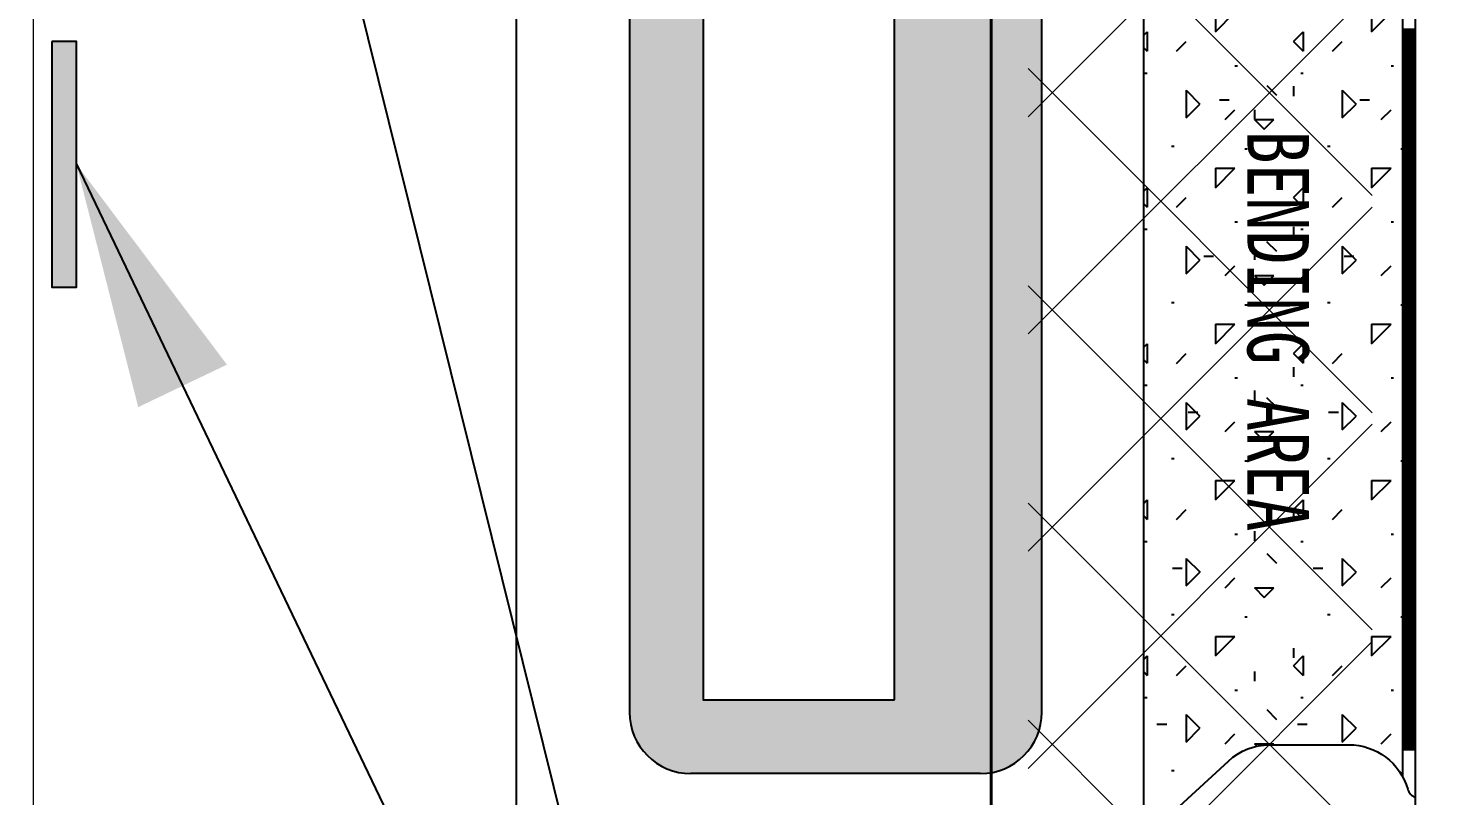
# Model space of a CAD drawing. Extents: x 13661 to 14061, y -1399 to -1089.
# Drawn here: x 13934.49 to 13946.05, y -1234.32 to -1228.07 of the extents above; entities that cross this region are included whole.
import ezdxf

# ---------------------------------------------------------------- set-up
doc = ezdxf.new("R2010")
doc.units = 0
doc.header["$LTSCALE"] = 16.335
doc.header["$MEASUREMENT"] = 0
doc.layers.get('0').update_dxf_attribs({"linetype": 'CONTINUOUS'})
for name, color, linetype in [('dim', 1, 'CONTINUOUS'), ('ENCAP', 7, 'CONTINUOUS'), ('label', 1, 'CONTINUOUS')]:
    doc.layers.add(name, color=color, linetype=linetype)
doc.layers.add('印刷', color=241, linetype='CONTINUOUS', lineweight=13)
doc.layers.add('輪廓線', color=7, linetype='CONTINUOUS', lineweight=40)
doc.styles.get("Standard").update_dxf_attribs({"font": 'txt', "width": 0.8})
doc.dimstyles.new('-MAG', dxfattribs={"dimtxt": 2.5, "dimasz": 2, "dimexe": 0.2, "dimexo": 0.1, "dimgap": 0.3, "dimtad": 1, "dimzin": 0, "dimdsep": 46, "dimtxsty": 'Standard', "dimblk": '_FILLED', "dimcen": 0.09, "dimclrd": 5, "dimclre": 5, "dimclrt": 256, "dimadec": 0, "dimazin": 0, "dimtol": 1, "dimtp": 0.05, "dimtm": 0.05, "dimtfac": 1, "dimtofl": 0, "dimtmove": 0, "dimatfit": 3, "dimldrblk": '_FILLED', "dimfxl": 1, "dimtolj": 1, "dimtzin": 1, "dimarcsym": 0})

# ---------------------------------------------------------------- blocks, each defined once
blk = doc.blocks.new('_FILLED')
at = {"color": 0, "linetype": 'ByBlock'}
blk.add_solid([(0, 0), (-1, 0.2), (-1, -0.2)], dxfattribs=at)

msp = doc.modelspace()

# ---------------------------------------------------------------- hatches: boundary and pattern name
at = {"lineweight": 0}
h = msp.add_hatch(dxfattribs=at)
h.set_pattern_fill('ZIGZAG', color=9, scale=0.1, angle=-90, style=0)
h.set_pattern_definition([(270, (18112.734, 3901.7123), (2.54, -5e-16), [0.635, -1.905]), (360, (18112.734, 3901.0773), (1.27, 2.54), [1.27, -1.27]), (270, (18114.004, 3901.7123), (2.54, -5e-16), [-0.635, 0.635, -1.27])])
h.paths.add_polyline_path([(13927.09309, -1210.95163, 0.41421356), (13926.39309, -1211.65163), (13926.39309, -1218.59083, -0.41421356), (13925.09309, -1219.89083), (13915.20627, -1219.89083, 0.16128953), (13914.78843, -1220.02922), (13912.49729, -1221.73383, -0.16128953), (13911.7213, -1221.99083), (13910.58839, -1221.99083, 0.41421356), (13909.73839, -1222.84083), (13909.73839, -1236.14083, 0.41421356), (13910.58839, -1236.99083), (13911.7213, -1236.99083, -0.16128953), (13912.49729, -1237.24784), (13914.78843, -1238.95245, 0.16128953), (13915.20627, -1239.09083), (13933.53213, -1239.09083, 0.41421356), (13934.38213, -1238.24083), (13934.38213, -1219.81843, -0.41421356), (13935.53213, -1218.66843), (13941.51962, -1218.66843, -0.07568505), (13941.90648, -1218.72733), (13941.90648, -1211.63741, -0.09006935), (13941.59883, -1211.28928, 0.26246404), (13940.99991, -1210.95163)])
h = msp.add_hatch()
h.set_pattern_fill('CONCRE', color=6, scale=0.05, angle=90)
h.set_pattern_definition([(270, (13462.8196, -844.4034), (1.27, -1.27), [0.15875, -1.11125]), (360, (13462.8196, -844.4034), (1.27, 1.27), [0.15875, -1.11125]), (45, (13462.8196, -844.5621), (3e-16, 1.27), [0.2245064, -1.5715449]), (270, (13463.534, -844.5621), (1.27, -1.27), [0.15875, -1.11125]), (315, (13463.4546, -844.6415), (1.27, -2e-16), [0.1122531, -1.683798]), (45, (13463.4546, -844.6415), (3e-16, 1.27), [0.1122531, -1.683798]), (270, (13463.8515, -845.0384), (1.27, -1.27), [0.2245064, -1.0454936]), (315, (13463.8515, -845.0384), (1.27, -2e-16), [0.15875, -1.6373013]), (45, (13463.8515, -845.2629), (3e-16, 1.27), [0.15875, -1.6373013]), (360, (13463.1371, -845.2765), (1.27, 1.27), [0.15875, -1.11125]), (315, (13463.1371, -845.2765), (1.27, -2e-16), [0.1122531, -1.683798]), (45, (13463.2165, -845.3559), (3e-16, 1.27), [0.1122531, -1.683798]), (270, (13463.1371, -844.5621), (1.27, -1.27), [0.079375, -1.063625]), (270, (13463.4546, -845.5146), (1.27, -1.27), [0.079375, -1.063625]), (360, (13463.6133, -845.1177), (1.27, 1.27), [0.079375, -1.063625]), (45, (13462.899, -845.2765), (3e-16, 1.27), [0.1122531, -1.683798]), (45, (13463.7721, -844.7209), (3e-16, 1.27), [0.1122531, -1.683798]), (315, (13463.2363, -844.9987), (1.27, -2e-16), [0.1122531, -1.683798]), (360, (13462.9783, -844.8399), (1.27, 1.27), [0.0198438, -1.2501563]), (360, (13463.5141, -844.8995), (1.27, 1.27), [0.0198438, -1.2501563]), (360, (13463.7324, -845.4948), (1.27, 1.27), [0.0198438, -1.2501563]), (360, (13463.0577, -845.5146), (1.27, 1.27), [0.0198438, -1.2501563])])
h.paths.add_polyline_path([(13943.56648, -1234.67086), (13944.25597, -1234.03624, -0.18817133), (13944.59458, -1233.90413), (13945.23537, -1233.90413, -0.27690614), (13945.67648, -1234.16871), (13945.67648, -1233.95615), (13945.65526, -1233.95615), (13945.65526, -1233.80873), (13945.67648, -1233.80873), (13945.67648, -1233.80189), (13945.67648, -1233.78989), (13945.67648, -1233.77789), (13945.67648, -1233.76589), (13945.67648, -1233.7539), (13945.67648, -1233.7419), (13945.67648, -1233.72991), (13945.67648, -1233.71791), (13945.67648, -1233.70592), (13945.67648, -1233.69392), (13945.67648, -1233.68193), (13945.67648, -1233.66993), (13945.67648, -1233.65794), (13945.67648, -1233.64594), (13945.67648, -1233.63395), (13945.67648, -1233.62195), (13945.67648, -1233.60996), (13945.67648, -1233.59796), (13945.67648, -1233.58597), (13945.67648, -1233.57397), (13945.67648, -1233.56198), (13945.67648, -1233.54998), (13945.67648, -1233.53799), (13945.67648, -1233.52599), (13945.67648, -1233.514), (13945.67648, -1233.502), (13945.67648, -1233.49001), (13945.67648, -1233.47801), (13945.67648, -1233.46602), (13945.67648, -1233.45402), (13945.67648, -1233.44203), (13945.67648, -1233.43003), (13945.67648, -1233.41804), (13945.67648, -1233.40604), (13945.67648, -1233.39405), (13945.67648, -1233.38205), (13945.67648, -1233.37006), (13945.67648, -1233.35806), (13945.67648, -1233.34607), (13945.67648, -1233.33407), (13945.67648, -1233.32208), (13945.67648, -1233.31008), (13945.67648, -1233.29809), (13945.67648, -1233.28609), (13945.67648, -1233.2741), (13945.67648, -1233.2621), (13945.67648, -1233.25011), (13945.67648, -1233.23811), (13945.67648, -1233.22612), (13945.67648, -1233.21412), (13945.67648, -1233.20213), (13945.67648, -1233.19013), (13945.67648, -1233.17813), (13945.67648, -1233.16613), (13945.67648, -1233.15414), (13945.67648, -1233.14214), (13945.67648, -1233.13015), (13945.67648, -1233.11815), (13945.67648, -1233.10616), (13945.67648, -1233.09416), (13945.67648, -1233.08217), (13945.67648, -1233.07017), (13945.67648, -1233.05818), (13945.67648, -1233.04618), (13945.67648, -1233.03419), (13945.67648, -1233.02219), (13945.67648, -1233.0102), (13945.67648, -1232.9982), (13945.67648, -1232.98621), (13945.67648, -1232.97421), (13945.67648, -1232.96222), (13945.67648, -1232.95022), (13945.67648, -1232.93823), (13945.67648, -1232.92623), (13945.67648, -1232.91424), (13945.67648, -1232.90224), (13945.67648, -1232.89025), (13945.67648, -1232.87825), (13945.67648, -1232.86626), (13945.67648, -1232.85426), (13945.67648, -1232.84227), (13945.67648, -1232.83027), (13945.67648, -1232.81828), (13945.67648, -1232.80628), (13945.67648, -1232.79429), (13945.67648, -1232.78229), (13945.67648, -1232.7703), (13945.67648, -1232.7583), (13945.67648, -1232.74631), (13945.67648, -1232.73431), (13945.67648, -1232.72232), (13945.67648, -1232.71032), (13945.67648, -1232.69833), (13945.67648, -1232.68633), (13945.67648, -1232.67434), (13945.67648, -1232.66234), (13945.67648, -1232.65035), (13945.67648, -1232.63835), (13945.67648, -1232.62636), (13945.67648, -1232.61436), (13945.67648, -1232.60237), (13945.67648, -1232.59037), (13945.67648, -1232.57837), (13945.67648, -1232.56637), (13945.67648, -1232.55438), (13945.67648, -1232.54238), (13945.67648, -1232.53039), (13945.67648, -1232.51839), (13945.67648, -1232.5064), (13945.67648, -1232.4944), (13945.67648, -1232.48241), (13945.67648, -1232.47041), (13945.67648, -1232.45842), (13945.67648, -1232.44642), (13945.67648, -1232.43443), (13945.67648, -1232.42243), (13945.67648, -1232.41044), (13945.67648, -1232.39844), (13945.67648, -1232.38645), (13945.67648, -1232.37445), (13945.67648, -1232.36246), (13945.67648, -1232.35046), (13945.67648, -1232.33847), (13945.67648, -1232.32647), (13945.67648, -1232.31448), (13945.67648, -1232.30248), (13945.67648, -1232.29049), (13945.67648, -1232.27849), (13945.67648, -1232.2665), (13945.67648, -1232.2545), (13945.67648, -1232.24251), (13945.67648, -1232.23051), (13945.67648, -1232.21852), (13945.67648, -1232.20652), (13945.67648, -1232.19453), (13945.67648, -1232.18253), (13945.67648, -1232.17054), (13945.67648, -1232.15854), (13945.67648, -1232.14655), (13945.67648, -1232.13455), (13945.67648, -1232.12256), (13945.67648, -1232.11056), (13945.67648, -1232.09857), (13945.67648, -1232.08657), (13945.67648, -1232.07458), (13945.67648, -1232.06258), (13945.67648, -1232.05059), (13945.67648, -1232.03859), (13945.67648, -1232.0266), (13945.67648, -1232.0146), (13945.67648, -1232.00261), (13945.67648, -1231.99061), (13945.67648, -1231.97861), (13945.67648, -1231.96661), (13945.67648, -1231.95462), (13945.67648, -1231.94262), (13945.67648, -1231.93063), (13945.67648, -1231.91863), (13945.67648, -1231.90664), (13945.67648, -1231.89464), (13945.67648, -1231.88265), (13945.67648, -1231.87065), (13945.67648, -1231.85866), (13945.67648, -1231.84666), (13945.67648, -1231.83467), (13945.67648, -1231.82267), (13945.67648, -1231.81068), (13945.67648, -1231.79868), (13945.67648, -1231.78669), (13945.67648, -1231.77469), (13945.67648, -1231.7627), (13945.67648, -1231.7507), (13945.67648, -1231.73871), (13945.67648, -1231.72671), (13945.67648, -1231.71472), (13945.67648, -1231.70272), (13945.67648, -1231.69073), (13945.67648, -1231.67873), (13945.67648, -1231.66674), (13945.67648, -1231.65474), (13945.67648, -1231.64275), (13945.67648, -1231.63075), (13945.67648, -1231.61876), (13945.67648, -1231.60676), (13945.67648, -1231.59477), (13945.67648, -1231.58277), (13945.67648, -1231.57078), (13945.67648, -1231.55878), (13945.67648, -1231.54679), (13945.67648, -1231.53479), (13945.67648, -1231.5228), (13945.67648, -1231.5108), (13945.67648, -1231.49881), (13945.67648, -1231.48681), (13945.67648, -1231.47482), (13945.67648, -1231.46282), (13945.67648, -1231.45083), (13945.67648, -1231.43883), (13945.67648, -1231.42684), (13945.67648, -1231.41484), (13945.67648, -1231.40285), (13945.67648, -1231.39085), (13945.67648, -1231.37885), (13945.67648, -1231.36685), (13945.67648, -1231.35486), (13945.67648, -1231.34286), (13945.67648, -1231.33087), (13945.67648, -1231.31887), (13945.67648, -1231.30688), (13945.67648, -1231.29488), (13945.67648, -1231.28289), (13945.67648, -1231.27089), (13945.67648, -1231.2589), (13945.67648, -1231.2469), (13945.67648, -1231.23491), (13945.67648, -1231.22291), (13945.67648, -1231.21092), (13945.67648, -1231.19892), (13945.67648, -1231.18693), (13945.67648, -1231.17493), (13945.67648, -1231.16294), (13945.67648, -1231.15094), (13945.67648, -1231.13895), (13945.67648, -1231.12695), (13945.67648, -1231.11496), (13945.67648, -1231.10296), (13945.67648, -1231.09097), (13945.67648, -1231.07897), (13945.67648, -1231.06698), (13945.67648, -1231.05498), (13945.67648, -1231.04299), (13945.67648, -1231.03099), (13945.67648, -1231.019), (13945.67648, -1231.007), (13945.67648, -1230.99501), (13945.67648, -1230.98301), (13945.67648, -1230.97102), (13945.67648, -1230.95902), (13945.67648, -1230.94703), (13945.67648, -1230.93503), (13945.67648, -1230.92304), (13945.67648, -1230.91104), (13945.67648, -1230.89905), (13945.67648, -1230.88705), (13945.67648, -1230.87506), (13945.67648, -1230.86306), (13945.67648, -1230.85107), (13945.67648, -1230.83907), (13945.67648, -1230.82708), (13945.67648, -1230.81508), (13945.67648, -1230.80309), (13945.67648, -1230.79109), (13945.67648, -1230.77909), (13945.67648, -1230.76709), (13945.67648, -1230.69512), (13945.67648, -1230.64714), (13945.67648, -1230.59916), (13945.67648, -1230.52719), (13945.67648, -1230.47921), (13945.67648, -1230.40724), (13945.67648, -1230.35926), (13945.67648, -1230.31128), (13945.67648, -1230.23931), (13945.67648, -1230.19133), (13945.67648, -1230.11935), (13945.67648, -1230.07137), (13945.67648, -1230.02339), (13945.67648, -1229.95142), (13945.67648, -1229.90344), (13945.67648, -1229.83147), (13945.67648, -1229.78349), (13945.67648, -1229.71152), (13945.67648, -1229.66354), (13945.67648, -1229.61556), (13945.67648, -1229.54358), (13945.67648, -1229.4956), (13945.67648, -1229.42963), (13943.56648, -1229.42963)])
h.paths.add_polyline_path([(13943.56648, -1229.42963), (13945.67648, -1229.42963), (13945.67648, -1229.42363), (13945.67648, -1229.39964), (13945.67648, -1229.27969), (13945.67648, -1229.18373), (13945.67648, -1229.06378), (13945.67648, -1228.96781), (13945.67648, -1228.84786), (13945.67648, -1228.72791), (13945.67648, -1228.63195), (13945.67648, -1228.512), (13945.67648, -1228.41604), (13945.67648, -1228.29608), (13945.67648, -1228.17613), (13945.67648, -1228.08017), (13945.67648, -1227.96022), (13945.67648, -1227.84027), (13945.67648, -1227.7443), (13945.67648, -1227.62435), (13945.67648, -1227.52839), (13945.67648, -1227.40844), (13945.67648, -1227.28849), (13945.67648, -1227.19253), (13945.67648, -1227.07257), (13945.67648, -1226.97661), (13945.67648, -1226.85666), (13945.67648, -1226.73671), (13945.67648, -1226.64075), (13945.67648, -1226.52079), (13945.67648, -1226.42483), (13945.67648, -1226.30488), (13945.67648, -1226.18493), (13945.67648, -1226.08897), (13945.67648, -1225.96901), (13945.67648, -1225.84906), (13945.67648, -1225.7531), (13945.67648, -1225.63315), (13945.67648, -1225.54297, -0.24319021), (13945.08936, -1224.95513), (13944.59458, -1224.95513, -0.18817133), (13944.25597, -1224.82302), (13943.56648, -1224.1884)])
h.paths.add_polyline_path([(13945.67648, -1225.54297), (13945.67648, -1225.53719), (13945.67648, -1225.5252), (13945.67648, -1225.5132), (13945.67648, -1225.50121), (13945.67648, -1225.48921), (13945.67648, -1225.47722), (13945.67648, -1225.46522), (13945.67648, -1225.45323), (13945.67648, -1225.44123), (13945.67648, -1225.42924), (13945.67648, -1225.41724), (13945.67648, -1225.40525), (13945.67648, -1225.39325), (13945.67648, -1225.38125), (13945.67648, -1225.36925), (13945.67648, -1225.35726), (13945.67648, -1225.34526), (13945.67648, -1225.33327), (13945.67648, -1225.32127), (13945.67648, -1225.30928), (13945.67648, -1225.29728), (13945.67648, -1225.28529), (13945.67648, -1225.27329), (13945.67648, -1225.2613), (13945.67648, -1225.2493), (13945.67648, -1225.23731), (13945.67648, -1225.22531), (13945.67648, -1225.21332), (13945.67648, -1225.20132), (13945.67648, -1225.18933), (13945.67648, -1225.17733), (13945.67648, -1225.16534), (13945.67648, -1225.15334), (13945.67648, -1225.14135), (13945.67648, -1225.12935), (13945.67648, -1225.11736), (13945.67648, -1225.10536), (13945.67648, -1225.09337), (13945.67648, -1225.08137), (13945.67648, -1225.06938), (13945.67648, -1225.05738), (13945.67648, -1225.05054), (13945.65526, -1225.05054), (13945.65526, -1224.90312), (13945.67648, -1224.90312), (13945.67648, -1224.69055, -0.27690614), (13945.23537, -1224.95513), (13945.08936, -1224.95513, 0.24319021)])
h.paths.add_polyline_path([(13945.02213, -1232.3018), (13944.28889, -1232.3018), (13944.28889, -1227.79202), (13945.02213, -1227.79202)], flags=24)
h.paths.add_polyline_path([(13945.02213, -1232.3018), (13944.28889, -1232.3018), (13944.28889, -1227.79202), (13945.02213, -1227.79202)], flags=24)
h = msp.add_hatch(color=252)
h.dxf.hatch_style = 1
h.paths.add_polyline_path([(13942.73813, -1229.42963), (13942.73813, -1225.22063, 0.41421356), (13942.23813, -1224.72063), (13940.76013, -1224.72063), (13940.76013, -1225.32063), (13941.53813, -1225.32063), (13941.53813, -1229.42963)])
h.paths.add_polyline_path([(13940.76013, -1234.13863), (13942.23813, -1234.13863, 0.41421356), (13942.73813, -1233.63863), (13942.73813, -1229.42963), (13941.53813, -1229.42963), (13941.53813, -1233.53863), (13940.76013, -1233.53863)])
h.paths.add_polyline_path([(13940.76013, -1234.13863), (13940.76013, -1233.53863), (13939.98213, -1233.53863), (13939.98213, -1229.42963), (13939.38213, -1229.42963), (13939.38213, -1233.63863, 0.41421356), (13939.88213, -1234.13863)])
h.paths.add_polyline_path([(13939.38213, -1229.42963), (13939.98213, -1229.42963), (13939.98213, -1225.32063), (13940.76013, -1225.32063), (13940.76013, -1224.72063), (13939.88213, -1224.72063, 0.41421356), (13939.38213, -1225.22063)])
at = {"layer": 'dim', "ltscale": 10}
msp.add_hatch(color=7, dxfattribs=at).paths.add_polyline_path([(13934.68213, -1228.17965), (13934.88213, -1228.17965), (13934.88213, -1230.17965), (13934.68213, -1230.17965)])
at = {"layer": '印刷', "ltscale": 0.05}
h = msp.add_hatch(dxfattribs=at)
h.set_pattern_fill('ANSI37', color=256, scale=10, style=0)
h.set_pattern_definition([(45, (1605.5757, 0), (-0.88388348, 0.88388348), []), (135, (1605.5757, 0), (-0.88388348, -0.88388348), [])])
edge = h.paths.add_edge_path()
edge.add_arc((14000.68648, -1207.36963), 0.7, 0, 90)
edge.add_line((14000.68648, -1206.66963), (13943.32648, -1206.66963))
edge.add_arc((13943.32648, -1207.36963), 0.7, 90, 180)
edge.add_line((13942.62648, -1207.36963), (13942.62648, -1251.48963))
edge.add_arc((13943.32648, -1251.48963), 0.7, 180, 270)
edge.add_line((13943.32648, -1252.18963), (14000.68648, -1252.18963))
edge.add_arc((14000.68648, -1251.48963), 0.7, 270, 360)
edge.add_line((14001.38648, -1251.48963), (14001.38648, -1207.36963))
h.paths.add_polyline_path([(13997.78648, -1249.18963), (13997.78648, -1209.66963), (13945.42648, -1209.66963), (13945.42648, -1249.18963)], flags=16)

# ---------------------------------------------------------------- linework, layer by layer
at = {"color": 6}
msp.add_line((13943.56648, -1234.67086), (13943.56648, -1224.1884), dxfattribs=at)
for p, q in [((13945.67648, -1234.16871), (13945.67648, -1224.69055)), ((13939.38213, -1225.22063), (13939.38213, -1233.63863)), ((13942.73813, -1233.63863), (13942.73813, -1225.22063)), ((13942.23813, -1234.13863), (13939.88213, -1234.13863))]:
    msp.add_line(p, q)
at = {"color": 8, "lineweight": 0}
msp.add_lwpolyline([(13915.20627, -1239.24083), (13933.53213, -1239.24083, 0.41421356), (13934.53213, -1238.24083), (13934.53213, -1219.81843, -0.41421356), (13935.53213, -1218.81843), (13941.51962, -1218.81843, -0.12202816), (13942.05648, -1218.95144), (13942.05648, -1211.56184), (13942.05648, -1211.04904, 0.13152538), (13941.13228, -1210.80165), (13940.99991, -1210.80165)], format="xyb", dxfattribs=at)
at = {"color": 30}
msp.add_lwpolyline([(13896.05645, -1237.29085), (13911.72135, -1237.29085, -0.16129), (13912.31825, -1237.48855), (13914.60935, -1239.19315, 0.161282), (13915.20625, -1239.39085), (13937.46215, -1239.39085, 0.414205), (13938.46215, -1238.39085), (13938.46215, -1219.96845, -0.414222), (13939.46215, -1218.96845), (13941.51965, -1218.96845, -0.234151), (13942.31525, -1219.36265), (13943.881, -1221.4192, 0.23416258), (13944.67664, -1221.81344), (13945.51621, -1221.81344)], format="xyb", dxfattribs=at)
msp.add_lwpolyline([(13896.05645, -1237.29085), (13911.72135, -1237.29085, -0.16129), (13912.31825, -1237.48855), (13914.60935, -1239.19315, 0.161282), (13915.20625, -1239.39085), (13937.46215, -1239.39085, 0.414205), (13938.46215, -1238.39085), (13938.46215, -1219.96845, -0.414222), (13939.46215, -1218.96845), (13941.51965, -1218.96845, -0.234151), (13942.31525, -1219.36265), (13943.881, -1221.4192, 0.23416258), (13944.67664, -1221.81344), (13945.51621, -1221.81344)], format="xyb", dxfattribs=at)
msp.add_lwpolyline([(13941.53813, -1233.53863), (13941.53813, -1225.32063), (13939.98213, -1225.32063), (13939.98213, -1233.53863)], close=True)
for points in [[(13945.77648, -1228.09217), (13945.67648, -1228.09217), (13945.67648, -1228.08017), (13945.77648, -1228.08017)], [(13945.77648, -1228.11616), (13945.67648, -1228.11616), (13945.67648, -1228.10416), (13945.77648, -1228.10416)], [(13945.77648, -1228.14015), (13945.67648, -1228.14015), (13945.67648, -1228.12815), (13945.77648, -1228.12815)], [(13945.77648, -1228.16414), (13945.67648, -1228.16414), (13945.67648, -1228.15214), (13945.77648, -1228.15214)], [(13945.77648, -1228.18813), (13945.67648, -1228.18813), (13945.67648, -1228.17613), (13945.77648, -1228.17613)], [(13945.77648, -1228.21212), (13945.67648, -1228.21212), (13945.67648, -1228.20012), (13945.77648, -1228.20012)], [(13945.77648, -1228.23611), (13945.67648, -1228.23611), (13945.67648, -1228.22411), (13945.77648, -1228.22411)], [(13945.77648, -1228.2601), (13945.67648, -1228.2601), (13945.67648, -1228.2481), (13945.77648, -1228.2481)], [(13945.77648, -1228.28409), (13945.67648, -1228.28409), (13945.67648, -1228.27209), (13945.77648, -1228.27209)], [(13945.77648, -1228.30808), (13945.67648, -1228.30808), (13945.67648, -1228.29608), (13945.77648, -1228.29608)], [(13945.77648, -1228.33207), (13945.67648, -1228.33207), (13945.67648, -1228.32007), (13945.77648, -1228.32007)], [(13945.77648, -1228.35606), (13945.67648, -1228.35606), (13945.67648, -1228.34406), (13945.77648, -1228.34406)], [(13945.77648, -1228.38005), (13945.67648, -1228.38005), (13945.67648, -1228.36805), (13945.77648, -1228.36805)], [(13945.77648, -1228.40405), (13945.67648, -1228.40405), (13945.67648, -1228.39205), (13945.77648, -1228.39205)], [(13945.77648, -1228.42804), (13945.67648, -1228.42804), (13945.67648, -1228.41604), (13945.77648, -1228.41604)], [(13945.77648, -1228.45203), (13945.67648, -1228.45203), (13945.67648, -1228.44003), (13945.77648, -1228.44003)], [(13945.77648, -1228.47602), (13945.67648, -1228.47602), (13945.67648, -1228.46402), (13945.77648, -1228.46402)], [(13945.77648, -1228.50001), (13945.67648, -1228.50001), (13945.67648, -1228.48801), (13945.77648, -1228.48801)], [(13945.77648, -1228.524), (13945.67648, -1228.524), (13945.67648, -1228.512), (13945.77648, -1228.512)], [(13945.77648, -1228.54799), (13945.67648, -1228.54799), (13945.67648, -1228.53599), (13945.77648, -1228.53599)], [(13945.77648, -1228.57198), (13945.67648, -1228.57198), (13945.67648, -1228.55998), (13945.77648, -1228.55998)], [(13945.77648, -1228.59597), (13945.67648, -1228.59597), (13945.67648, -1228.58397), (13945.77648, -1228.58397)], [(13945.77648, -1228.61996), (13945.67648, -1228.61996), (13945.67648, -1228.60796), (13945.77648, -1228.60796)], [(13945.77648, -1228.64395), (13945.67648, -1228.64395), (13945.67648, -1228.63195), (13945.77648, -1228.63195)], [(13945.77648, -1228.66794), (13945.67648, -1228.66794), (13945.67648, -1228.65594), (13945.77648, -1228.65594)], [(13945.77648, -1228.69193), (13945.67648, -1228.69193), (13945.67648, -1228.67993), (13945.77648, -1228.67993)], [(13945.77648, -1228.71592), (13945.67648, -1228.71592), (13945.67648, -1228.70392), (13945.77648, -1228.70392)], [(13945.77648, -1228.73991), (13945.67648, -1228.73991), (13945.67648, -1228.72791), (13945.77648, -1228.72791)], [(13945.77648, -1228.7639), (13945.67648, -1228.7639), (13945.67648, -1228.7519), (13945.77648, -1228.7519)], [(13945.77648, -1228.78789), (13945.67648, -1228.78789), (13945.67648, -1228.77589), (13945.77648, -1228.77589)], [(13945.77648, -1228.81188), (13945.67648, -1228.81188), (13945.67648, -1228.79988), (13945.77648, -1228.79988)], [(13945.77648, -1228.83587), (13945.67648, -1228.83587), (13945.67648, -1228.82387), (13945.77648, -1228.82387)], [(13945.77648, -1228.85986), (13945.67648, -1228.85986), (13945.67648, -1228.84786), (13945.77648, -1228.84786)], [(13945.77648, -1228.88385), (13945.67648, -1228.88385), (13945.67648, -1228.87185), (13945.77648, -1228.87185)], [(13945.77648, -1228.90784), (13945.67648, -1228.90784), (13945.67648, -1228.89584), (13945.77648, -1228.89584)], [(13945.77648, -1228.93183), (13945.67648, -1228.93183), (13945.67648, -1228.91983), (13945.77648, -1228.91983)], [(13945.77648, -1228.95582), (13945.67648, -1228.95582), (13945.67648, -1228.94382), (13945.77648, -1228.94382)], [(13945.77648, -1228.97981), (13945.67648, -1228.97981), (13945.67648, -1228.96781), (13945.77648, -1228.96781)], [(13945.77648, -1229.00381), (13945.67648, -1229.00381), (13945.67648, -1228.99181), (13945.77648, -1228.99181)], [(13945.77648, -1229.0278), (13945.67648, -1229.0278), (13945.67648, -1229.0158), (13945.77648, -1229.0158)], [(13945.77648, -1229.05179), (13945.67648, -1229.05179), (13945.67648, -1229.03979), (13945.77648, -1229.03979)], [(13945.77648, -1229.07578), (13945.67648, -1229.07578), (13945.67648, -1229.06378), (13945.77648, -1229.06378)], [(13945.77648, -1229.09977), (13945.67648, -1229.09977), (13945.67648, -1229.08777), (13945.77648, -1229.08777)], [(13945.77648, -1229.12376), (13945.67648, -1229.12376), (13945.67648, -1229.11176), (13945.77648, -1229.11176)], [(13945.77648, -1229.14775), (13945.67648, -1229.14775), (13945.67648, -1229.13575), (13945.77648, -1229.13575)], [(13945.77648, -1229.17174), (13945.67648, -1229.17174), (13945.67648, -1229.15974), (13945.77648, -1229.15974)], [(13945.77648, -1229.19573), (13945.67648, -1229.19573), (13945.67648, -1229.18373), (13945.77648, -1229.18373)], [(13945.77648, -1229.21972), (13945.67648, -1229.21972), (13945.67648, -1229.20772), (13945.77648, -1229.20772)], [(13945.77648, -1229.24371), (13945.67648, -1229.24371), (13945.67648, -1229.23171), (13945.77648, -1229.23171)], [(13945.77648, -1229.2677), (13945.67648, -1229.2677), (13945.67648, -1229.2557), (13945.77648, -1229.2557)], [(13945.77648, -1229.29169), (13945.67648, -1229.29169), (13945.67648, -1229.27969), (13945.77648, -1229.27969)], [(13945.77648, -1229.31568), (13945.67648, -1229.31568), (13945.67648, -1229.30368), (13945.77648, -1229.30368)], [(13945.77648, -1229.33967), (13945.67648, -1229.33967), (13945.67648, -1229.32767), (13945.77648, -1229.32767)], [(13945.77648, -1229.36366), (13945.67648, -1229.36366), (13945.67648, -1229.35166), (13945.77648, -1229.35166)], [(13945.77648, -1229.38765), (13945.67648, -1229.38765), (13945.67648, -1229.37565), (13945.77648, -1229.37565)], [(13945.77648, -1229.41164), (13945.67648, -1229.41164), (13945.67648, -1229.39964), (13945.77648, -1229.39964)], [(13945.77648, -1229.43563), (13945.67648, -1229.43563), (13945.67648, -1229.42363), (13945.77648, -1229.42363)], [(13945.77648, -1229.45962), (13945.67648, -1229.45962), (13945.67648, -1229.44762), (13945.77648, -1229.44762)], [(13945.77648, -1229.48361), (13945.67648, -1229.48361), (13945.67648, -1229.47161), (13945.77648, -1229.47161)], [(13945.77648, -1229.5076), (13945.67648, -1229.5076), (13945.67648, -1229.4956), (13945.77648, -1229.4956)], [(13945.77648, -1229.53159), (13945.67648, -1229.53159), (13945.67648, -1229.51959), (13945.77648, -1229.51959)], [(13945.77648, -1229.55558), (13945.67648, -1229.55558), (13945.67648, -1229.54358), (13945.77648, -1229.54358)], [(13945.77648, -1229.57957), (13945.67648, -1229.57957), (13945.67648, -1229.56757), (13945.77648, -1229.56757)], [(13945.77648, -1229.60357), (13945.67648, -1229.60357), (13945.67648, -1229.59157), (13945.77648, -1229.59157)], [(13945.77648, -1229.62756), (13945.67648, -1229.62756), (13945.67648, -1229.61556), (13945.77648, -1229.61556)], [(13945.77648, -1229.65155), (13945.67648, -1229.65155), (13945.67648, -1229.63955), (13945.77648, -1229.63955)], [(13945.77648, -1229.67554), (13945.67648, -1229.67554), (13945.67648, -1229.66354), (13945.77648, -1229.66354)], [(13945.77648, -1229.69953), (13945.67648, -1229.69953), (13945.67648, -1229.68753), (13945.77648, -1229.68753)], [(13945.77648, -1229.72352), (13945.67648, -1229.72352), (13945.67648, -1229.71152), (13945.77648, -1229.71152)], [(13945.77648, -1229.74751), (13945.67648, -1229.74751), (13945.67648, -1229.73551), (13945.77648, -1229.73551)], [(13945.77648, -1229.7715), (13945.67648, -1229.7715), (13945.67648, -1229.7595), (13945.77648, -1229.7595)], [(13945.77648, -1229.79549), (13945.67648, -1229.79549), (13945.67648, -1229.78349), (13945.77648, -1229.78349)], [(13945.77648, -1229.81948), (13945.67648, -1229.81948), (13945.67648, -1229.80748), (13945.77648, -1229.80748)], [(13945.77648, -1229.84347), (13945.67648, -1229.84347), (13945.67648, -1229.83147), (13945.77648, -1229.83147)], [(13945.77648, -1229.86746), (13945.67648, -1229.86746), (13945.67648, -1229.85546), (13945.77648, -1229.85546)], [(13945.77648, -1229.89145), (13945.67648, -1229.89145), (13945.67648, -1229.87945), (13945.77648, -1229.87945)], [(13945.77648, -1229.91544), (13945.67648, -1229.91544), (13945.67648, -1229.90344), (13945.77648, -1229.90344)], [(13945.77648, -1229.93943), (13945.67648, -1229.93943), (13945.67648, -1229.92743), (13945.77648, -1229.92743)], [(13945.77648, -1229.96342), (13945.67648, -1229.96342), (13945.67648, -1229.95142), (13945.77648, -1229.95142)], [(13945.77648, -1229.98741), (13945.67648, -1229.98741), (13945.67648, -1229.97541), (13945.77648, -1229.97541)], [(13945.77648, -1230.0114), (13945.67648, -1230.0114), (13945.67648, -1229.9994), (13945.77648, -1229.9994)], [(13945.77648, -1230.03539), (13945.67648, -1230.03539), (13945.67648, -1230.02339), (13945.77648, -1230.02339)], [(13945.77648, -1230.05938), (13945.67648, -1230.05938), (13945.67648, -1230.04738), (13945.77648, -1230.04738)], [(13945.77648, -1230.08337), (13945.67648, -1230.08337), (13945.67648, -1230.07137), (13945.77648, -1230.07137)], [(13945.77648, -1230.10736), (13945.67648, -1230.10736), (13945.67648, -1230.09536), (13945.77648, -1230.09536)], [(13945.77648, -1230.13135), (13945.67648, -1230.13135), (13945.67648, -1230.11935), (13945.77648, -1230.11935)], [(13945.77648, -1230.15534), (13945.67648, -1230.15534), (13945.67648, -1230.14334), (13945.77648, -1230.14334)], [(13945.77648, -1230.17933), (13945.67648, -1230.17933), (13945.67648, -1230.16733), (13945.77648, -1230.16733)], [(13945.77648, -1230.20333), (13945.67648, -1230.20333), (13945.67648, -1230.19133), (13945.77648, -1230.19133)], [(13945.77648, -1230.22732), (13945.67648, -1230.22732), (13945.67648, -1230.21532), (13945.77648, -1230.21532)], [(13945.77648, -1230.25131), (13945.67648, -1230.25131), (13945.67648, -1230.23931), (13945.77648, -1230.23931)], [(13945.77648, -1230.2753), (13945.67648, -1230.2753), (13945.67648, -1230.2633), (13945.77648, -1230.2633)], [(13945.77648, -1230.29929), (13945.67648, -1230.29929), (13945.67648, -1230.28729), (13945.77648, -1230.28729)], [(13945.77648, -1230.32328), (13945.67648, -1230.32328), (13945.67648, -1230.31128), (13945.77648, -1230.31128)], [(13945.77648, -1230.34727), (13945.67648, -1230.34727), (13945.67648, -1230.33527), (13945.77648, -1230.33527)], [(13945.77648, -1230.37126), (13945.67648, -1230.37126), (13945.67648, -1230.35926), (13945.77648, -1230.35926)], [(13945.77648, -1230.39525), (13945.67648, -1230.39525), (13945.67648, -1230.38325), (13945.77648, -1230.38325)], [(13945.77648, -1230.41924), (13945.67648, -1230.41924), (13945.67648, -1230.40724), (13945.77648, -1230.40724)], [(13945.77648, -1230.44323), (13945.67648, -1230.44323), (13945.67648, -1230.43123), (13945.77648, -1230.43123)], [(13945.77648, -1230.46722), (13945.67648, -1230.46722), (13945.67648, -1230.45522), (13945.77648, -1230.45522)], [(13945.77648, -1230.49121), (13945.67648, -1230.49121), (13945.67648, -1230.47921), (13945.77648, -1230.47921)], [(13945.77648, -1230.5152), (13945.67648, -1230.5152), (13945.67648, -1230.5032), (13945.77648, -1230.5032)], [(13945.77648, -1230.53919), (13945.67648, -1230.53919), (13945.67648, -1230.52719), (13945.77648, -1230.52719)], [(13945.77648, -1230.56318), (13945.67648, -1230.56318), (13945.67648, -1230.55118), (13945.77648, -1230.55118)], [(13945.77648, -1230.58717), (13945.67648, -1230.58717), (13945.67648, -1230.57517), (13945.77648, -1230.57517)], [(13945.77648, -1230.61116), (13945.67648, -1230.61116), (13945.67648, -1230.59916), (13945.77648, -1230.59916)], [(13945.77648, -1230.63515), (13945.67648, -1230.63515), (13945.67648, -1230.62315), (13945.77648, -1230.62315)], [(13945.77648, -1230.65914), (13945.67648, -1230.65914), (13945.67648, -1230.64714), (13945.77648, -1230.64714)], [(13945.77648, -1230.68313), (13945.67648, -1230.68313), (13945.67648, -1230.67113), (13945.77648, -1230.67113)], [(13945.77648, -1230.70712), (13945.67648, -1230.70712), (13945.67648, -1230.69512), (13945.77648, -1230.69512)], [(13945.77648, -1230.73111), (13945.67648, -1230.73111), (13945.67648, -1230.71911), (13945.77648, -1230.71911)], [(13945.77648, -1230.7551), (13945.67648, -1230.7551), (13945.67648, -1230.7431), (13945.77648, -1230.7431)], [(13945.77648, -1230.77909), (13945.67648, -1230.77909), (13945.67648, -1230.76709), (13945.77648, -1230.76709)], [(13945.77648, -1230.80309), (13945.67648, -1230.80309), (13945.67648, -1230.79109), (13945.77648, -1230.79109)], [(13945.77648, -1230.82708), (13945.67648, -1230.82708), (13945.67648, -1230.81508), (13945.77648, -1230.81508)], [(13945.77648, -1230.85107), (13945.67648, -1230.85107), (13945.67648, -1230.83907), (13945.77648, -1230.83907)], [(13945.77648, -1230.87506), (13945.67648, -1230.87506), (13945.67648, -1230.86306), (13945.77648, -1230.86306)], [(13945.77648, -1230.89905), (13945.67648, -1230.89905), (13945.67648, -1230.88705), (13945.77648, -1230.88705)], [(13945.77648, -1230.92304), (13945.67648, -1230.92304), (13945.67648, -1230.91104), (13945.77648, -1230.91104)], [(13945.77648, -1230.94703), (13945.67648, -1230.94703), (13945.67648, -1230.93503), (13945.77648, -1230.93503)], [(13945.77648, -1230.97102), (13945.67648, -1230.97102), (13945.67648, -1230.95902), (13945.77648, -1230.95902)], [(13945.77648, -1230.99501), (13945.67648, -1230.99501), (13945.67648, -1230.98301), (13945.77648, -1230.98301)], [(13945.77648, -1231.019), (13945.67648, -1231.019), (13945.67648, -1231.007), (13945.77648, -1231.007)], [(13945.77648, -1231.04299), (13945.67648, -1231.04299), (13945.67648, -1231.03099), (13945.77648, -1231.03099)], [(13945.77648, -1231.06698), (13945.67648, -1231.06698), (13945.67648, -1231.05498), (13945.77648, -1231.05498)], [(13945.77648, -1231.09097), (13945.67648, -1231.09097), (13945.67648, -1231.07897), (13945.77648, -1231.07897)], [(13945.77648, -1231.11496), (13945.67648, -1231.11496), (13945.67648, -1231.10296), (13945.77648, -1231.10296)], [(13945.77648, -1231.13895), (13945.67648, -1231.13895), (13945.67648, -1231.12695), (13945.77648, -1231.12695)], [(13945.77648, -1231.16294), (13945.67648, -1231.16294), (13945.67648, -1231.15094), (13945.77648, -1231.15094)], [(13945.77648, -1231.18693), (13945.67648, -1231.18693), (13945.67648, -1231.17493), (13945.77648, -1231.17493)], [(13945.77648, -1231.21092), (13945.67648, -1231.21092), (13945.67648, -1231.19892), (13945.77648, -1231.19892)], [(13945.77648, -1231.23491), (13945.67648, -1231.23491), (13945.67648, -1231.22291), (13945.77648, -1231.22291)], [(13945.77648, -1231.2589), (13945.67648, -1231.2589), (13945.67648, -1231.2469), (13945.77648, -1231.2469)], [(13945.77648, -1231.28289), (13945.67648, -1231.28289), (13945.67648, -1231.27089), (13945.77648, -1231.27089)], [(13945.77648, -1231.30688), (13945.67648, -1231.30688), (13945.67648, -1231.29488), (13945.77648, -1231.29488)], [(13945.77648, -1231.33087), (13945.67648, -1231.33087), (13945.67648, -1231.31887), (13945.77648, -1231.31887)], [(13945.77648, -1231.35486), (13945.67648, -1231.35486), (13945.67648, -1231.34286), (13945.77648, -1231.34286)], [(13945.77648, -1231.37885), (13945.67648, -1231.37885), (13945.67648, -1231.36685), (13945.77648, -1231.36685)], [(13945.77648, -1231.40285), (13945.67648, -1231.40285), (13945.67648, -1231.39085), (13945.77648, -1231.39085)], [(13945.77648, -1231.42684), (13945.67648, -1231.42684), (13945.67648, -1231.41484), (13945.77648, -1231.41484)], [(13945.77648, -1231.45083), (13945.67648, -1231.45083), (13945.67648, -1231.43883), (13945.77648, -1231.43883)], [(13945.77648, -1231.47482), (13945.67648, -1231.47482), (13945.67648, -1231.46282), (13945.77648, -1231.46282)], [(13945.77648, -1231.49881), (13945.67648, -1231.49881), (13945.67648, -1231.48681), (13945.77648, -1231.48681)], [(13945.77648, -1231.5228), (13945.67648, -1231.5228), (13945.67648, -1231.5108), (13945.77648, -1231.5108)], [(13945.77648, -1231.54679), (13945.67648, -1231.54679), (13945.67648, -1231.53479), (13945.77648, -1231.53479)], [(13945.77648, -1231.57078), (13945.67648, -1231.57078), (13945.67648, -1231.55878), (13945.77648, -1231.55878)], [(13945.77648, -1231.59477), (13945.67648, -1231.59477), (13945.67648, -1231.58277), (13945.77648, -1231.58277)], [(13945.77648, -1231.61876), (13945.67648, -1231.61876), (13945.67648, -1231.60676), (13945.77648, -1231.60676)], [(13945.77648, -1231.64275), (13945.67648, -1231.64275), (13945.67648, -1231.63075), (13945.77648, -1231.63075)], [(13945.77648, -1231.66674), (13945.67648, -1231.66674), (13945.67648, -1231.65474), (13945.77648, -1231.65474)], [(13945.77648, -1231.69073), (13945.67648, -1231.69073), (13945.67648, -1231.67873), (13945.77648, -1231.67873)], [(13945.77648, -1231.71472), (13945.67648, -1231.71472), (13945.67648, -1231.70272), (13945.77648, -1231.70272)], [(13945.77648, -1231.73871), (13945.67648, -1231.73871), (13945.67648, -1231.72671), (13945.77648, -1231.72671)], [(13945.77648, -1231.7627), (13945.67648, -1231.7627), (13945.67648, -1231.7507), (13945.77648, -1231.7507)], [(13945.77648, -1231.78669), (13945.67648, -1231.78669), (13945.67648, -1231.77469), (13945.77648, -1231.77469)], [(13945.77648, -1231.81068), (13945.67648, -1231.81068), (13945.67648, -1231.79868), (13945.77648, -1231.79868)], [(13945.77648, -1231.83467), (13945.67648, -1231.83467), (13945.67648, -1231.82267), (13945.77648, -1231.82267)], [(13945.77648, -1231.85866), (13945.67648, -1231.85866), (13945.67648, -1231.84666), (13945.77648, -1231.84666)], [(13945.77648, -1231.88265), (13945.67648, -1231.88265), (13945.67648, -1231.87065), (13945.77648, -1231.87065)], [(13945.77648, -1231.90664), (13945.67648, -1231.90664), (13945.67648, -1231.89464), (13945.77648, -1231.89464)], [(13945.77648, -1231.93063), (13945.67648, -1231.93063), (13945.67648, -1231.91863), (13945.77648, -1231.91863)], [(13945.77648, -1231.95462), (13945.67648, -1231.95462), (13945.67648, -1231.94262), (13945.77648, -1231.94262)], [(13945.77648, -1231.97861), (13945.67648, -1231.97861), (13945.67648, -1231.96661), (13945.77648, -1231.96661)], [(13945.77648, -1232.00261), (13945.67648, -1232.00261), (13945.67648, -1231.99061), (13945.77648, -1231.99061)], [(13945.77648, -1232.0266), (13945.67648, -1232.0266), (13945.67648, -1232.0146), (13945.77648, -1232.0146)], [(13945.77648, -1232.05059), (13945.67648, -1232.05059), (13945.67648, -1232.03859), (13945.77648, -1232.03859)], [(13945.77648, -1232.07458), (13945.67648, -1232.07458), (13945.67648, -1232.06258), (13945.77648, -1232.06258)], [(13945.77648, -1232.09857), (13945.67648, -1232.09857), (13945.67648, -1232.08657), (13945.77648, -1232.08657)], [(13945.77648, -1232.12256), (13945.67648, -1232.12256), (13945.67648, -1232.11056), (13945.77648, -1232.11056)], [(13945.77648, -1232.14655), (13945.67648, -1232.14655), (13945.67648, -1232.13455), (13945.77648, -1232.13455)], [(13945.77648, -1232.17054), (13945.67648, -1232.17054), (13945.67648, -1232.15854), (13945.77648, -1232.15854)], [(13945.77648, -1232.19453), (13945.67648, -1232.19453), (13945.67648, -1232.18253), (13945.77648, -1232.18253)], [(13945.77648, -1232.21852), (13945.67648, -1232.21852), (13945.67648, -1232.20652), (13945.77648, -1232.20652)], [(13945.77648, -1232.24251), (13945.67648, -1232.24251), (13945.67648, -1232.23051), (13945.77648, -1232.23051)], [(13945.77648, -1232.2665), (13945.67648, -1232.2665), (13945.67648, -1232.2545), (13945.77648, -1232.2545)], [(13945.77648, -1232.29049), (13945.67648, -1232.29049), (13945.67648, -1232.27849), (13945.77648, -1232.27849)], [(13945.77648, -1232.31448), (13945.67648, -1232.31448), (13945.67648, -1232.30248), (13945.77648, -1232.30248)], [(13945.77648, -1232.33847), (13945.67648, -1232.33847), (13945.67648, -1232.32647), (13945.77648, -1232.32647)], [(13945.77648, -1232.36246), (13945.67648, -1232.36246), (13945.67648, -1232.35046), (13945.77648, -1232.35046)], [(13945.77648, -1232.38645), (13945.67648, -1232.38645), (13945.67648, -1232.37445), (13945.77648, -1232.37445)], [(13945.77648, -1232.41044), (13945.67648, -1232.41044), (13945.67648, -1232.39844), (13945.77648, -1232.39844)], [(13945.77648, -1232.43443), (13945.67648, -1232.43443), (13945.67648, -1232.42243), (13945.77648, -1232.42243)], [(13945.77648, -1232.45842), (13945.67648, -1232.45842), (13945.67648, -1232.44642), (13945.77648, -1232.44642)], [(13945.77648, -1232.48241), (13945.67648, -1232.48241), (13945.67648, -1232.47041), (13945.77648, -1232.47041)], [(13945.77648, -1232.5064), (13945.67648, -1232.5064), (13945.67648, -1232.4944), (13945.77648, -1232.4944)], [(13945.77648, -1232.53039), (13945.67648, -1232.53039), (13945.67648, -1232.51839), (13945.77648, -1232.51839)], [(13945.77648, -1232.55438), (13945.67648, -1232.55438), (13945.67648, -1232.54238), (13945.77648, -1232.54238)], [(13945.77648, -1232.57837), (13945.67648, -1232.57837), (13945.67648, -1232.56637), (13945.77648, -1232.56637)], [(13945.77648, -1232.60237), (13945.67648, -1232.60237), (13945.67648, -1232.59037), (13945.77648, -1232.59037)], [(13945.77648, -1232.62636), (13945.67648, -1232.62636), (13945.67648, -1232.61436), (13945.77648, -1232.61436)], [(13945.77648, -1232.65035), (13945.67648, -1232.65035), (13945.67648, -1232.63835), (13945.77648, -1232.63835)], [(13945.77648, -1232.67434), (13945.67648, -1232.67434), (13945.67648, -1232.66234), (13945.77648, -1232.66234)], [(13945.77648, -1232.69833), (13945.67648, -1232.69833), (13945.67648, -1232.68633), (13945.77648, -1232.68633)], [(13945.77648, -1232.72232), (13945.67648, -1232.72232), (13945.67648, -1232.71032), (13945.77648, -1232.71032)], [(13945.77648, -1232.74631), (13945.67648, -1232.74631), (13945.67648, -1232.73431), (13945.77648, -1232.73431)], [(13945.77648, -1232.7703), (13945.67648, -1232.7703), (13945.67648, -1232.7583), (13945.77648, -1232.7583)], [(13945.77648, -1232.79429), (13945.67648, -1232.79429), (13945.67648, -1232.78229), (13945.77648, -1232.78229)], [(13945.77648, -1232.81828), (13945.67648, -1232.81828), (13945.67648, -1232.80628), (13945.77648, -1232.80628)], [(13945.77648, -1232.84227), (13945.67648, -1232.84227), (13945.67648, -1232.83027), (13945.77648, -1232.83027)], [(13945.77648, -1232.86626), (13945.67648, -1232.86626), (13945.67648, -1232.85426), (13945.77648, -1232.85426)], [(13945.77648, -1232.89025), (13945.67648, -1232.89025), (13945.67648, -1232.87825), (13945.77648, -1232.87825)], [(13945.77648, -1232.91424), (13945.67648, -1232.91424), (13945.67648, -1232.90224), (13945.77648, -1232.90224)], [(13945.77648, -1232.93823), (13945.67648, -1232.93823), (13945.67648, -1232.92623), (13945.77648, -1232.92623)], [(13945.77648, -1232.96222), (13945.67648, -1232.96222), (13945.67648, -1232.95022), (13945.77648, -1232.95022)], [(13945.77648, -1232.98621), (13945.67648, -1232.98621), (13945.67648, -1232.97421), (13945.77648, -1232.97421)], [(13945.77648, -1233.0102), (13945.67648, -1233.0102), (13945.67648, -1232.9982), (13945.77648, -1232.9982)], [(13945.77648, -1233.03419), (13945.67648, -1233.03419), (13945.67648, -1233.02219), (13945.77648, -1233.02219)], [(13945.77648, -1233.05818), (13945.67648, -1233.05818), (13945.67648, -1233.04618), (13945.77648, -1233.04618)], [(13945.77648, -1233.08217), (13945.67648, -1233.08217), (13945.67648, -1233.07017), (13945.77648, -1233.07017)], [(13945.77648, -1233.10616), (13945.67648, -1233.10616), (13945.67648, -1233.09416), (13945.77648, -1233.09416)], [(13945.77648, -1233.13015), (13945.67648, -1233.13015), (13945.67648, -1233.11815), (13945.77648, -1233.11815)], [(13945.77648, -1233.15414), (13945.67648, -1233.15414), (13945.67648, -1233.14214), (13945.77648, -1233.14214)], [(13945.77648, -1233.17813), (13945.67648, -1233.17813), (13945.67648, -1233.16613), (13945.77648, -1233.16613)], [(13945.77648, -1233.20213), (13945.67648, -1233.20213), (13945.67648, -1233.19013), (13945.77648, -1233.19013)], [(13945.77648, -1233.22612), (13945.67648, -1233.22612), (13945.67648, -1233.21412), (13945.77648, -1233.21412)], [(13945.77648, -1233.25011), (13945.67648, -1233.25011), (13945.67648, -1233.23811), (13945.77648, -1233.23811)], [(13945.77648, -1233.2741), (13945.67648, -1233.2741), (13945.67648, -1233.2621), (13945.77648, -1233.2621)], [(13945.77648, -1233.29809), (13945.67648, -1233.29809), (13945.67648, -1233.28609), (13945.77648, -1233.28609)], [(13945.77648, -1233.32208), (13945.67648, -1233.32208), (13945.67648, -1233.31008), (13945.77648, -1233.31008)], [(13945.77648, -1233.34607), (13945.67648, -1233.34607), (13945.67648, -1233.33407), (13945.77648, -1233.33407)], [(13945.77648, -1233.37006), (13945.67648, -1233.37006), (13945.67648, -1233.35806), (13945.77648, -1233.35806)], [(13945.77648, -1233.39405), (13945.67648, -1233.39405), (13945.67648, -1233.38205), (13945.77648, -1233.38205)], [(13945.77648, -1233.41804), (13945.67648, -1233.41804), (13945.67648, -1233.40604), (13945.77648, -1233.40604)], [(13945.77648, -1233.44203), (13945.67648, -1233.44203), (13945.67648, -1233.43003), (13945.77648, -1233.43003)], [(13945.77648, -1233.46602), (13945.67648, -1233.46602), (13945.67648, -1233.45402), (13945.77648, -1233.45402)], [(13945.77648, -1233.49001), (13945.67648, -1233.49001), (13945.67648, -1233.47801), (13945.77648, -1233.47801)], [(13945.77648, -1233.514), (13945.67648, -1233.514), (13945.67648, -1233.502), (13945.77648, -1233.502)], [(13945.77648, -1233.53799), (13945.67648, -1233.53799), (13945.67648, -1233.52599), (13945.77648, -1233.52599)], [(13945.77648, -1233.56198), (13945.67648, -1233.56198), (13945.67648, -1233.54998), (13945.77648, -1233.54998)], [(13945.77648, -1233.58597), (13945.67648, -1233.58597), (13945.67648, -1233.57397), (13945.77648, -1233.57397)], [(13945.77648, -1233.60996), (13945.67648, -1233.60996), (13945.67648, -1233.59796), (13945.77648, -1233.59796)], [(13945.77648, -1233.63395), (13945.67648, -1233.63395), (13945.67648, -1233.62195), (13945.77648, -1233.62195)], [(13945.77648, -1233.65794), (13945.67648, -1233.65794), (13945.67648, -1233.64594), (13945.77648, -1233.64594)], [(13945.77648, -1233.68193), (13945.67648, -1233.68193), (13945.67648, -1233.66993), (13945.77648, -1233.66993)], [(13945.77648, -1233.70592), (13945.67648, -1233.70592), (13945.67648, -1233.69392), (13945.77648, -1233.69392)], [(13945.77648, -1233.72991), (13945.67648, -1233.72991), (13945.67648, -1233.71791), (13945.77648, -1233.71791)], [(13945.77648, -1233.7539), (13945.67648, -1233.7539), (13945.67648, -1233.7419), (13945.77648, -1233.7419)]]:
    msp.add_lwpolyline(points)
at = {"color": 3}
for points in [[(13945.77648, -1233.77789), (13945.67648, -1233.77789), (13945.67648, -1233.76589), (13945.77648, -1233.76589)], [(13945.77648, -1233.80189), (13945.67648, -1233.80189), (13945.67648, -1233.78989), (13945.77648, -1233.78989)], [(13945.77648, -1233.82588), (13945.67648, -1233.82588), (13945.67648, -1233.81388), (13945.77648, -1233.81388)], [(13945.77648, -1233.84987), (13945.67648, -1233.84987), (13945.67648, -1233.83787), (13945.77648, -1233.83787)], [(13945.77648, -1233.87386), (13945.67648, -1233.87386), (13945.67648, -1233.86186), (13945.77648, -1233.86186)], [(13945.77648, -1233.89785), (13945.67648, -1233.89785), (13945.67648, -1233.88585), (13945.77648, -1233.88585)], [(13945.77648, -1233.92184), (13945.67648, -1233.92184), (13945.67648, -1233.90984), (13945.77648, -1233.90984)], [(13945.77648, -1233.94583), (13945.67648, -1233.94583), (13945.67648, -1233.93383), (13945.77648, -1233.93383)]]:
    msp.add_lwpolyline(points, dxfattribs=at)
for centre, start, end in [((13939.88213, -1233.63863), 180, 270), ((13942.23813, -1233.63863), 270, 0)]:
    msp.add_arc(centre, 0.5, start, end)
at = {"layer": 'dim', "color": 7, "ltscale": 10}
msp.add_lwpolyline([(13934.68213, -1228.17965), (13934.68213, -1230.17965), (13934.88213, -1230.17965), (13934.88213, -1228.17965)], close=True, dxfattribs=at)
at = {"layer": 'ENCAP', "color": 85}
msp.add_lwpolyline([(13938.46213, -1237.00463), (13939.26934, -1237.00463, 0.31794449), (13939.55222, -1236.80452), (13939.96839, -1235.62595, -0.27745925), (13940.20681, -1235.42915, -0.03720329), (13940.28091, -1235.42363), (13942.55355, -1235.42363, 0.18817133), (13942.89217, -1235.29152), (13943.02773, -1235.16674), (13944.25597, -1234.03624, -0.18817133), (13944.59458, -1233.90413), (13945.23537, -1233.90413, -0.33429763), (13945.71586, -1234.2658, 0.23621897), (13945.77648, -1234.33163)], format="xyb", dxfattribs=at)
at = {"layer": 'label', "color": 0}
msp.add_line((13945.77648, -1210.09043), (13945.77648, -1248.76883), dxfattribs=at)
at = {"layer": '輪廓線'}
msp.add_lwpolyline([(13942.32648, -1207.36963), (13942.32648, -1251.48963, 0.41421356), (13943.32648, -1252.48963), (14000.68648, -1252.48963, 0.41421356), (14001.68648, -1251.48963), (14001.68648, -1207.36963, 0.41421356), (14000.68648, -1206.36963), (13943.32648, -1206.36963, 0.41421356)], format="xyb", close=True, dxfattribs=at)

# ---------------------------------------------------------------- texts
at = {"insert": (13944.9111, -1232.16842), "char_height": 0.5, "width": 6.5231639, "attachment_point": 3, "rotation": 270}
msp.add_mtext('{\\C6;BENDING AREA}', dxfattribs=at)

# ---------------------------------------------------------------- leaders
for points in [[(13935.07251, -1219.35881), (13940.32788, -1240.54989)], [(13934.88213, -1229.17965), (13940.32788, -1240.54989)], [(13909.43839, -1230.49083), (13940.32788, -1240.54989)]]:
    msp.add_leader(points, dimstyle='-MAG', override={"dimdec": 0, "dimtp": 0.3, "dimtm": 0.3})

doc.saveas('drawing.dxf')
